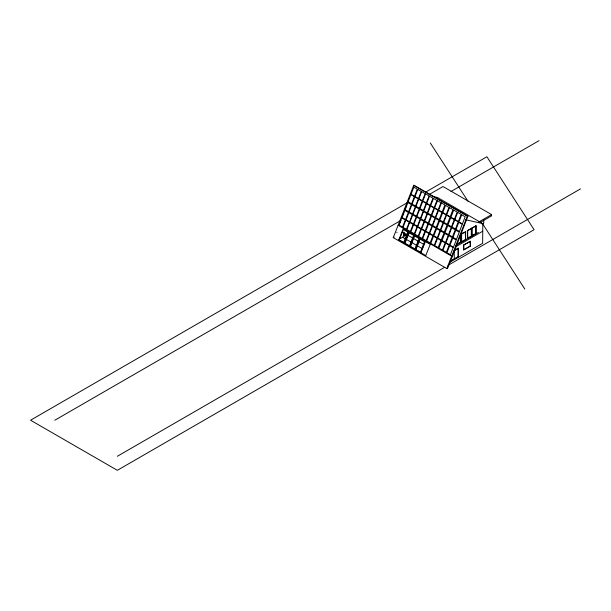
<?xml version="1.0" encoding="UTF-8"?>
<svg xmlns="http://www.w3.org/2000/svg" width="611" height="611" viewBox="0 0 611 611"><rect width="100%" height="100%" fill="white"/><g stroke="black" fill="none" stroke-linecap="round" stroke-linejoin="round"><path stroke-width="0.92" d="M432.114 196.253L437.507 197.483L482.805 223.641L482.637 243.308L449.459 262.455M399.052 224.779L400.068 222.152M402.099 216.897L403.115 214.262M405.139 209.008L406.155 206.381M407.514 202.883L408.522 200.255M467.85 216.294L450.933 260.087L447.657 268.076L446.84 268.565L393.263 237.633L413.754 185.27L467.85 216.294L413.754 185.27M446.84 268.565L467.323 216.202M398.769 239.924L404.108 242.788L398.769 239.924L403.229 228.667L408.568 231.523L406.857 235.854M399.243 239.978L403.711 228.713L408.568 231.523M403.627 242.735L408.095 231.47M404.451 241.918L406.17 237.587M414.296 234.8L409.019 231.943L404.558 243.209L409.836 246.057L413.953 235.663M404.971 243.254L409.439 231.989M409.416 246.019L413.884 234.754L409.019 231.943M419.788 237.977L414.479 235.12L410.019 246.386L415.327 249.242L418.756 240.574M410.462 246.432L414.93 235.174M399.227 240.108L420.758 252.488L415.449 249.632L419.917 238.366L425.225 241.223M420.36 238.42L415.9 249.678L415.449 249.632M420.315 252.435L424.775 241.177L419.917 238.366M422.132 249.021L423.851 244.69M420.872 252.794L425.401 241.536L430.259 244.339L425.73 255.597M393.263 237.633L394.087 237.144M407.537 202.562L30.55 420.215L117.335 470.317L534.098 229.698L486.891 156.752L425.722 192.068M429.228 194.497L443.006 186.546L491.588 214.591L491.588 215.851L480.215 222.419M54.853 420.215L400.839 220.456M450.933 191.541L539.017 140.683M403.825 232.806L403.825 235.426L406.071 234.128M403.825 235.426L406.277 234.25M399.235 239.145L407.392 234.433M478.619 222.083L491.588 214.591M462.031 233.41L463.634 232.486M468.11 230.042L471.684 228.422L471.684 236.121L467.698 238.42L467.316 230.507M476.091 225.902L471.852 228.071L476.091 225.902L476.091 233.562L471.852 235.724L476.091 233.562M471.684 228.422L467.698 230.729L467.698 238.42M482.11 224.038L483.729 223.107L483.729 219.479M461.137 234.319L461.137 242.338L460.656 242.055L456.661 244.362L457.15 244.644M467.316 238.198L471.684 236.121M465.231 239.581L461.236 241.887L461.618 242.109L461.618 234.089L465.613 231.79L465.613 239.802L465.231 231.569M455.951 245.385L478.382 232.432M455.707 246.829L482.736 231.218M454.118 250.479L458.319 248.295L458.319 256.757L450.131 261.248L458.319 256.757M463.612 245.072L470.378 241.33L470.378 246.057L463.749 249.884L463.612 245.072L470.378 241.33M454.332 250.602L458.319 248.295M463.612 249.807L470.378 246.057M117.335 456.287L444.701 267.282M448.008 265.373L580.45 188.914M415.327 249.242L414.877 249.189L419.345 237.931L414.479 235.12M465.75 219.739L482.805 223.641M398.158 225.283L451.735 256.215M403.367 229.469L424.782 241.834M454.332 259.064L454.118 251.427M402.305 232.012L423.736 244.385M402.542 237.236L422.308 248.654M420.933 252.801L425.791 255.604M430.289 142.966L468.057 201.332M482.476 223.611L524.834 289.064M475.847 225.765L475.847 233.417M472.097 228.209L472.097 235.861M471.302 228.201L471.302 235.899M470.241 241.246L470.241 245.981M463.749 245.156L463.749 249.884M460.656 234.044L460.656 242.055M458.113 248.181L458.113 256.635M404.031 232.05L404.031 235.548M396.883 232.256L396.883 232.699M401.839 217.951L399.052 225.108L402.527 227.109L405.314 219.952L401.839 217.951M404.894 210.398L402.107 217.554L405.582 219.563L408.369 212.407L404.894 210.398M407.911 202.554L405.124 209.71L408.591 211.712L411.379 204.555L407.911 202.554M410.913 194.657L408.125 201.813L411.6 203.822L414.388 196.666L410.913 194.657M413.83 187.142L411.043 194.298L414.51 196.307L417.298 189.15L413.83 187.142M405.803 220.197L403.016 227.353L406.491 229.362L409.278 222.205L405.803 220.197M414.877 196.91L412.089 204.066L415.564 206.067L418.352 198.911L414.877 196.91M417.794 189.395L415.006 196.551L418.474 198.552L421.262 191.396L417.794 189.395M408.858 212.651L406.071 219.807L409.546 221.808L412.333 214.652L408.858 212.651M411.875 204.8L409.087 211.956L412.555 213.965L415.343 206.808L411.875 204.8M409.675 222.412L406.888 229.568L410.363 231.569L413.151 224.413L409.675 222.412M415.74 207.007L412.952 214.163L416.427 216.172L419.215 209.015L415.74 207.007M418.749 199.117L415.961 206.274L419.429 208.282L422.224 201.126L418.749 199.117M421.666 191.602L418.879 198.758L422.346 200.759L425.134 193.603L421.666 191.602M412.731 214.858L409.943 222.014L413.418 224.016L416.206 216.859L412.731 214.858M413.639 224.657L410.852 231.813L414.327 233.814L417.114 226.658L413.639 224.657M422.713 201.37L419.925 208.527L423.392 210.528L426.18 203.371L422.713 201.37M425.63 193.847L422.835 201.004L426.31 203.012L429.098 195.856L425.63 193.847M416.694 217.111L413.907 224.268L417.382 226.269L420.169 219.112L416.694 217.111M419.704 209.26L416.916 216.416L420.391 218.417L423.179 211.261L419.704 209.26M417.496 226.994L414.709 234.15L418.184 236.159L420.971 229.003L417.496 226.994M426.57 203.707L423.782 210.864L427.249 212.865L430.037 205.708L426.57 203.707M429.487 196.192L426.692 203.348L430.167 205.349L432.955 198.193L429.487 196.192M420.551 219.448L417.764 226.605L421.239 228.606L424.026 221.449L420.551 219.448M423.56 211.597L420.773 218.753L424.248 220.762L427.036 213.606L423.56 211.597M421.46 229.247L418.672 236.404L422.148 238.405L424.935 231.248L421.46 229.247M430.534 205.96L427.746 213.117L431.213 215.118L434.001 207.961L430.534 205.96M433.443 198.438L430.656 205.594L434.131 207.603L436.918 200.446L433.443 198.438M424.515 221.694L421.727 228.85L425.195 230.859L427.99 223.702L424.515 221.694M427.524 213.85L424.737 221.006L428.212 223.007L430.999 215.851L427.524 213.85M425.477 231.523L422.69 238.68L426.165 240.688L428.953 233.532L425.477 231.523M434.551 208.236L431.763 215.393L435.231 217.394L438.026 210.237L434.551 208.236M437.468 200.721L434.681 207.877L438.148 209.879L440.936 202.722L437.468 200.721M428.532 223.977L425.745 231.134L429.22 233.135L432.008 225.978L428.532 223.977M431.549 216.126L428.754 223.282L432.229 225.283L435.017 218.127L431.549 216.126M429.441 233.776L426.654 240.933L430.129 242.934L432.916 235.777L429.441 233.776M435.513 218.379L432.718 225.535L436.193 227.536L438.981 220.38L435.513 218.379M438.515 210.482L435.727 217.638L439.194 219.647L441.99 212.491L438.515 210.482M441.432 202.967L438.645 210.123L442.112 212.132L444.9 204.975L441.432 202.967M432.496 226.223L429.709 233.379L433.184 235.388L435.971 228.231L432.496 226.223M433.543 236.182L430.755 243.338L434.23 245.347L437.018 238.191L433.543 236.182M439.615 220.785L436.827 227.941L440.294 229.942L443.082 222.786L439.615 220.785M442.616 212.895L439.828 220.052L443.303 222.053L446.091 214.896L442.616 212.895M445.534 205.372L442.746 212.529L446.213 214.537L449.001 207.381L445.534 205.372M436.598 228.636L433.81 235.793L437.285 237.794L440.073 230.637L436.598 228.636M437.507 238.435L434.719 245.591L438.194 247.592L440.982 240.436L437.507 238.435M446.58 215.141L443.792 222.297L447.267 224.306L450.055 217.149L446.58 215.141M449.497 207.625L446.71 214.782L450.177 216.783L452.965 209.626L449.497 207.625M440.562 230.882L437.774 238.038L441.249 240.047L444.037 232.89L440.562 230.882M443.578 223.03L440.791 230.187L444.258 232.195L447.046 225.039L443.578 223.03M441.73 240.91L438.942 248.066L442.41 250.067L445.198 242.911L441.73 240.91M450.803 217.615L448.016 224.772L451.483 226.78L454.271 219.624L450.803 217.615M453.713 210.1L450.926 217.256L454.401 219.257L457.188 212.101L453.713 210.1M444.785 233.356L441.997 240.513L445.465 242.521L448.253 235.365L444.785 233.356M447.794 225.505L445.007 232.661L448.482 234.67L451.269 227.513L447.794 225.505M457.677 212.345L454.89 219.502L458.365 221.51L461.152 214.354L457.677 212.345M445.694 243.155L442.906 250.311L446.374 252.32L449.161 245.164L445.694 243.155M448.749 235.609L445.961 242.766L449.429 244.767L452.216 237.61L448.749 235.609M451.758 227.758L448.97 234.914L452.438 236.915L455.233 229.759L451.758 227.758M454.767 219.868L451.98 227.025L455.447 229.026L458.235 221.869L454.767 219.868M449.711 245.584L446.924 252.74L450.399 254.741L453.186 247.585L449.711 245.584M455.783 230.179L452.995 237.335L456.463 239.344L459.251 232.188L455.783 230.179M458.785 222.289L455.997 229.446L459.472 231.454L462.26 224.298L458.785 222.289M461.702 214.774L458.914 221.93L462.382 223.931L465.17 216.775L461.702 214.774M452.766 238.03L449.979 245.187L453.454 247.195L456.241 240.039L452.766 238.03"/></g></svg>
